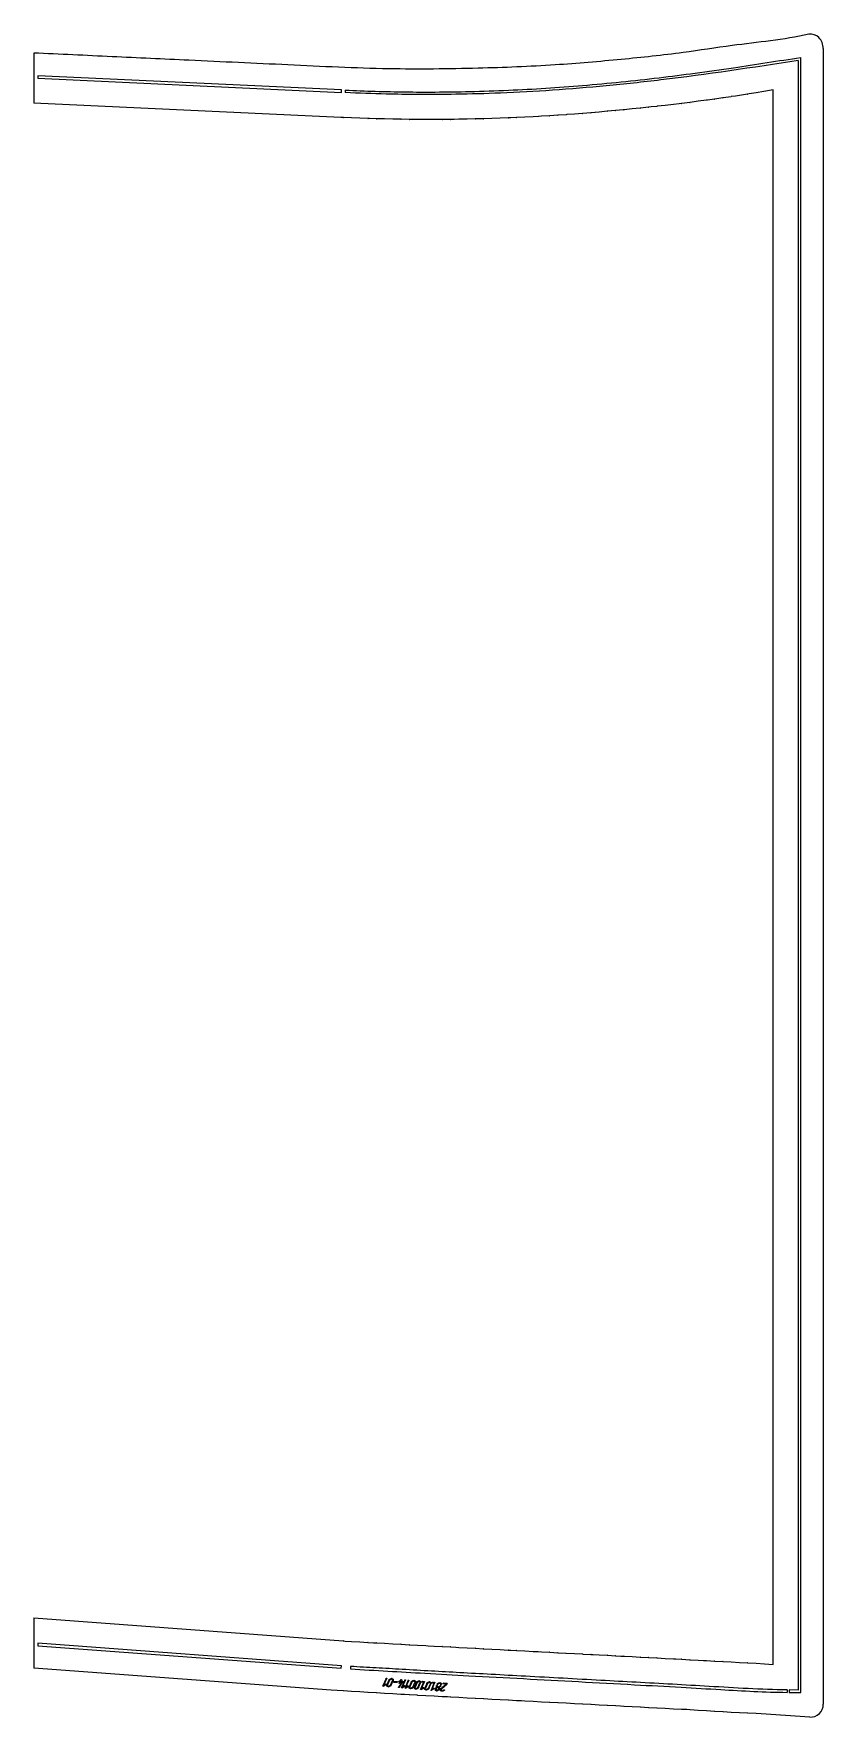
# Model space of a CAD drawing. Header units: millimetres. Extents: x 26 to 973, y 1 to 2020.
import ezdxf

# ---------------------------------------------------------------- set-up
doc = ezdxf.new("R2010")
doc.units = ezdxf.units.MM
doc.linetypes.add('K5LT_BASIC', pattern=[0])
doc.layers.add('Engraving', color=7, linetype='Continuous')

msp = doc.modelspace()

# ---------------------------------------------------------------- linework, layer by layer
at = {"color": 143, "linetype": 'K5LT_BASIC', "lineweight": 15, "true_color": 0x33acca}
for p, q in [((972.8, 2002.2), (972.8, 16.5)), ((26, 1996.9), (26, 1966.8)), ((26, 1966.8), (26, 1936.8)), ((822.7, 1939), (813, 1937.7)), ((822.7, 1939), (822.9, 1939)), ((832.6, 1940.2), (822.9, 1939)), ((832.6, 1940.2), (832.8, 1940.3)), ((833.8, 1940.4), (832.8, 1940.3)), ((842.5, 1941.7), (833.8, 1940.4)), ((842.5, 1941.7), (842.7, 1941.7)), ((852.4, 1943.1), (842.7, 1941.7)), ((852.4, 1943.1), (852.6, 1943.1)), ((862.3, 1944.5), (852.6, 1943.1)), ((862.3, 1944.5), (862.5, 1944.6)), ((867.7, 1945.3), (862.5, 1944.6)), ((872.2, 1946), (867.7, 1945.3)), ((872.2, 1946), (872.4, 1946.1)), ((882.1, 1947.5), (872.4, 1946.1)), ((882.1, 1947.5), (882.3, 1947.6)), ((883.8, 1947.8), (882.3, 1947.6)), ((884, 1947.8), (883.8, 1947.8)), ((892.1, 1949.3), (884, 1947.8)), ((892.1, 1949.3), (892.2, 1949.3)), ((901.3, 1950.9), (892.2, 1949.3)), ((912.7, 1952.6), (901.3, 1950.9)), ((912.7, 64.3), (912.7, 1952.6)), ((394.2, 1919.6), (26, 1936.8)), ((395.8, 1919.5), (394.2, 1919.6)), ((397.2, 1919.5), (395.8, 1919.5)), ((397.2, 1919.5), (397.3, 1919.5)), ((407, 1919.1), (397.3, 1919.5)), ((407, 1919.1), (407.2, 1919.1)), ((416.9, 1918.7), (407.2, 1919.1)), ((416.9, 1918.7), (417.1, 1918.7)), ((426.8, 1918.3), (417.1, 1918.7)), ((426.8, 1918.3), (427, 1918.3)), ((427.9, 1918.3), (427, 1918.3)), ((575.3, 1918.4), (565.6, 1918)), ((575.3, 1918.4), (575.5, 1918.4)), ((585.2, 1918.7), (575.5, 1918.4)), ((585.2, 1918.7), (585.4, 1918.7)), ((595.1, 1919.1), (585.4, 1918.7)), ((595.1, 1919.1), (595.3, 1919.1)), ((597.4, 1919.1), (595.3, 1919.1)), ((598, 1919.2), (597.4, 1919.1)), ((605, 1919.5), (598, 1919.2)), ((605, 1919.5), (605.2, 1919.5)), ((614.9, 1920), (605.2, 1919.5)), ((614.9, 1920), (615.1, 1920)), ((624.8, 1920.5), (615.1, 1920)), ((624.8, 1920.5), (625, 1920.5)), ((631.2, 1920.8), (625, 1920.5)), ((631.7, 1920.9), (631.2, 1920.8)), ((634.7, 1921), (631.7, 1920.9)), ((634.7, 1921), (634.9, 1921.1)), ((644.6, 1921.7), (634.9, 1921.1)), ((644.6, 1921.7), (644.8, 1921.7)), ((654.5, 1922.3), (644.8, 1921.7)), ((654.5, 1922.3), (654.7, 1922.3)), ((664.4, 1922.9), (654.7, 1922.3)), ((664.4, 1922.9), (664.6, 1922.9)), ((665.1, 1923), (664.6, 1922.9)), ((665.5, 1923), (665.1, 1923)), ((674.3, 1923.7), (665.5, 1923)), ((674.3, 1923.7), (674.5, 1923.7)), ((684.2, 1924.4), (674.5, 1923.7)), ((684.2, 1924.4), (684.4, 1924.5)), ((694.1, 1925.2), (684.4, 1924.5)), ((694.1, 1925.2), (694.3, 1925.2)), ((698.9, 1925.6), (694.3, 1925.2)), ((699.2, 1925.6), (698.9, 1925.6)), ((704, 1926.1), (699.2, 1925.6)), ((704, 1926.1), (704.2, 1926.1)), ((713.8, 1927), (704.2, 1926.1)), ((713.8, 1927), (714.1, 1927)), ((723.7, 1927.8), (714.1, 1927)), ((723.7, 1927.8), (724, 1927.9)), ((732.9, 1928.7), (724, 1927.9)), ((733.6, 1928.8), (732.9, 1928.7)), ((733.6, 1928.8), (733.9, 1928.8)), ((743.5, 1929.8), (733.9, 1928.8)), ((743.5, 1929.8), (743.8, 1929.8)), ((753.4, 1930.8), (743.8, 1929.8)), ((753.4, 1930.8), (753.6, 1930.8)), ((763.3, 1931.8), (753.6, 1930.8)), ((763.3, 1931.8), (763.5, 1931.8)), ((766.5, 1932.2), (763.5, 1931.8)), ((773.2, 1932.9), (766.5, 1932.2)), ((773.2, 1932.9), (773.4, 1933)), ((783.1, 1934.1), (773.4, 1933)), ((783.1, 1934.1), (783.3, 1934.1)), ((793, 1935.2), (783.3, 1934.1)), ((793, 1935.2), (793.2, 1935.3)), ((800.1, 1936.1), (793.2, 1935.3)), ((802.9, 1936.4), (800.1, 1936.1)), ((802.9, 1936.4), (803.1, 1936.4)), ((812.8, 1937.7), (803.1, 1936.4)), ((812.8, 1937.7), (813, 1937.7)), ((428.7, 1918.3), (427.9, 1918.3)), ((436.7, 1918.1), (428.7, 1918.3)), ((436.7, 1918.1), (436.9, 1918)), ((446.6, 1917.8), (436.9, 1918)), ((446.6, 1917.8), (446.8, 1917.8)), ((456.5, 1917.6), (446.8, 1917.8)), ((456.5, 1917.6), (456.7, 1917.6)), ((461.8, 1917.4), (456.7, 1917.6)), ((462.5, 1917.4), (461.8, 1917.4)), ((466.4, 1917.4), (462.5, 1917.4)), ((466.4, 1917.4), (466.6, 1917.4)), ((476.3, 1917.3), (466.6, 1917.4)), ((476.3, 1917.3), (476.5, 1917.3)), ((486.2, 1917.2), (476.5, 1917.3)), ((486.2, 1917.2), (486.4, 1917.2)), ((496.1, 1917.1), (486.4, 1917.2)), ((496.1, 1917.1), (496.3, 1917.1)), ((496.4, 1917.1), (496.3, 1917.1)), ((506, 1917.2), (496.4, 1917.1)), ((506, 1917.2), (506.2, 1917.2)), ((515.9, 1917.2), (506.2, 1917.2)), ((515.9, 1917.2), (516.1, 1917.2)), ((525.8, 1917.3), (516.1, 1917.2)), ((525.8, 1917.3), (526, 1917.3)), ((529.6, 1917.3), (526, 1917.3)), ((530.3, 1917.3), (529.6, 1917.3)), ((535.7, 1917.4), (530.3, 1917.3)), ((535.7, 1917.4), (535.9, 1917.4)), ((545.6, 1917.6), (535.9, 1917.4)), ((545.6, 1917.6), (545.8, 1917.6)), ((555.5, 1917.8), (545.8, 1917.6)), ((555.5, 1917.8), (555.7, 1917.8)), ((563.5, 1918), (555.7, 1917.8)), ((564.1, 1918), (563.5, 1918)), ((565.4, 1918), (564.1, 1918)), ((565.4, 1918), (565.6, 1918)), ((26, 120.1), (397.2, 92.5)), ((26, 120.1), (26, 86.6)), ((26, 86.6), (26, 59.9)), ((397.3, 92.5), (397.2, 92.5)), ((397.3, 92.5), (399.5, 92.3)), ((399.5, 92.3), (407, 91.9)), ((407.2, 91.8), (407, 91.9)), ((407.2, 91.8), (416.9, 91.3)), ((417.1, 91.3), (416.9, 91.3)), ((417.1, 91.3), (426.8, 90.7)), ((427, 90.7), (426.8, 90.7)), ((427, 90.7), (433.3, 90.3)), ((433.3, 90.3), (436.7, 90.1)), ((436.9, 90.1), (436.7, 90.1)), ((436.9, 90.1), (446.6, 89.6)), ((446.8, 89.6), (446.6, 89.6)), ((446.8, 89.6), (456.5, 89)), ((456.7, 89), (456.5, 89)), ((456.7, 89), (466.2, 88.5)), ((466.2, 88.5), (466.4, 88.5)), ((466.6, 88.4), (466.4, 88.5)), ((466.6, 88.4), (476.3, 87.9)), ((476.5, 87.9), (476.3, 87.9)), ((476.5, 87.9), (486.2, 87.4)), ((486.4, 87.3), (486.2, 87.4)), ((486.4, 87.3), (496.1, 86.8)), ((496.3, 86.8), (496.1, 86.8)), ((496.3, 86.8), (499.1, 86.6)), ((499.1, 86.6), (506, 86.3)), ((506.2, 86.3), (506, 86.3)), ((506.2, 86.3), (515.9, 85.7)), ((516.1, 85.7), (515.9, 85.7)), ((516.1, 85.7), (525.8, 85.2)), ((526, 85.2), (525.8, 85.2)), ((526, 85.2), (532.1, 84.8)), ((532.1, 84.8), (535.7, 84.6)), ((535.9, 84.6), (535.7, 84.6)), ((535.9, 84.6), (545.6, 84.1)), ((545.8, 84.1), (545.6, 84.1)), ((545.8, 84.1), (555.5, 83.6)), ((555.7, 83.6), (555.5, 83.6)), ((555.7, 83.6), (565, 83.1)), ((565, 83.1), (565.4, 83)), ((565.6, 83), (565.4, 83)), ((565.6, 83), (575.3, 82.5)), ((575.5, 82.5), (575.3, 82.5)), ((575.5, 82.5), (585.2, 82)), ((585.4, 82), (585.2, 82)), ((585.4, 82), (595.1, 81.5)), ((595.3, 81.4), (595.1, 81.5)), ((595.3, 81.4), (598, 81.3)), ((598, 81.3), (605, 80.9)), ((605.2, 80.9), (605, 80.9)), ((605.2, 80.9), (614.9, 80.4)), ((615.1, 80.4), (614.9, 80.4)), ((615.1, 80.4), (624.8, 79.9)), ((625, 79.9), (624.8, 79.9)), ((625, 79.9), (631, 79.6)), ((631, 79.6), (634.7, 79.4)), ((634.9, 79.4), (634.7, 79.4)), ((634.9, 79.4), (644.6, 78.8)), ((644.8, 78.8), (644.6, 78.8)), ((644.8, 78.8), (654.5, 78.3)), ((654.7, 78.3), (654.5, 78.3)), ((654.7, 78.3), (664, 77.8)), ((664, 77.8), (664.4, 77.8)), ((664.6, 77.8), (664.4, 77.8)), ((664.6, 77.8), (674.3, 77.3)), ((674.5, 77.3), (674.3, 77.3)), ((674.5, 77.3), (684.2, 76.8)), ((684.4, 76.7), (684.2, 76.8)), ((684.4, 76.7), (694.1, 76.2)), ((694.3, 76.2), (694.1, 76.2)), ((694.3, 76.2), (697, 76.1)), ((697, 76.1), (704, 75.7)), ((704.2, 75.7), (704, 75.7)), ((704.2, 75.7), (713.8, 75.2)), ((714.1, 75.2), (713.8, 75.2)), ((714.1, 75.2), (723.7, 74.7)), ((724, 74.7), (723.7, 74.7)), ((724, 74.7), (730, 74.3)), ((730, 74.3), (733.6, 74.1)), ((733.9, 74.1), (733.6, 74.1)), ((733.9, 74.1), (743.5, 73.6)), ((743.8, 73.6), (743.5, 73.6)), ((743.8, 73.6), (753.4, 73.1)), ((753.6, 73.1), (753.4, 73.1)), ((753.6, 73.1), (763, 72.6)), ((763, 72.6), (763.3, 72.6)), ((763.5, 72.6), (763.3, 72.6)), ((763.5, 72.6), (773.2, 72)), ((773.4, 72), (773.2, 72)), ((773.4, 72), (783.1, 71.5)), ((783.3, 71.5), (783.1, 71.5)), ((783.3, 71.5), (793, 71)), ((793.2, 71), (793, 71)), ((793.2, 71), (796.1, 70.8)), ((796.1, 70.8), (802.9, 70.5)), ((803.1, 70.5), (802.9, 70.5)), ((803.1, 70.5), (812.8, 69.9)), ((813, 69.9), (812.8, 69.9)), ((813, 69.9), (822.7, 69.4)), ((822.9, 69.4), (822.7, 69.4)), ((822.9, 69.4), (829.1, 69.1)), ((829.1, 69.1), (832.6, 68.9)), ((832.8, 68.9), (832.6, 68.9)), ((832.8, 68.9), (842.5, 68.3)), ((842.7, 68.3), (842.5, 68.3)), ((842.7, 68.3), (852.4, 67.8)), ((852.6, 67.8), (852.4, 67.8)), ((852.6, 67.8), (862.2, 67.3)), ((862.2, 67.3), (862.3, 67.3)), ((862.5, 67.3), (862.3, 67.3)), ((862.5, 67.3), (872.2, 66.7)), ((872.4, 66.7), (872.2, 66.7)), ((872.4, 66.7), (882.1, 66.2)), ((882.3, 66.2), (882.1, 66.2)), ((882.3, 66.2), (892.1, 65.6)), ((892.2, 65.6), (892.1, 65.6)), ((892.2, 65.6), (902.1, 65.1)), ((902.1, 65.1), (912.7, 64.3)), ((382.5, 33.4), (26, 59.9)), ((397.2, 32.5), (382.5, 33.4)), ((397.3, 32.5), (397.2, 32.5)), ((407, 31.9), (397.3, 32.5)), ((407.2, 31.9), (407, 31.9)), ((416.9, 31.3), (407.2, 31.9)), ((417.1, 31.3), (416.9, 31.3)), ((426.8, 30.7), (417.1, 31.3)), ((427, 30.7), (426.8, 30.7)), ((436.7, 30.1), (427, 30.7)), ((436.9, 30.1), (436.7, 30.1)), ((446.6, 29.6), (436.9, 30.1)), ((446.8, 29.5), (446.6, 29.6)), ((456.5, 29), (446.8, 29.5)), ((456.7, 28.9), (456.5, 29)), ((466.4, 28.4), (456.7, 28.9)), ((466.6, 28.4), (466.4, 28.4)), ((470.6, 28.1), (466.6, 28.4)), ((476.3, 27.8), (470.6, 28.1)), ((476.5, 27.8), (476.3, 27.8)), ((486.2, 27.3), (476.5, 27.8)), ((486.4, 27.2), (486.2, 27.3)), ((496.1, 26.7), (486.4, 27.2)), ((496.3, 26.7), (496.1, 26.7)), ((506, 26.2), (496.3, 26.7)), ((506.2, 26.2), (506, 26.2)), ((515.9, 25.6), (506.2, 26.2)), ((516.1, 25.6), (515.9, 25.6)), ((522, 25.3), (516.1, 25.6)), ((525.8, 25.1), (522, 25.3)), ((526, 25.1), (525.8, 25.1)), ((535.7, 24.5), (526, 25.1)), ((535.9, 24.5), (535.7, 24.5)), ((545.6, 24), (535.9, 24.5)), ((545.8, 24), (545.6, 24)), ((555.5, 23.4), (545.8, 24)), ((555.7, 23.4), (555.5, 23.4)), ((565.4, 22.9), (555.7, 23.4)), ((565.6, 22.9), (565.4, 22.9)), ((575.3, 22.4), (565.6, 22.9)), ((575.5, 22.4), (575.3, 22.4)), ((585.2, 21.9), (575.5, 22.4)), ((585.4, 21.8), (585.2, 21.9)), ((595.1, 21.3), (585.4, 21.8)), ((595.3, 21.3), (595.1, 21.3)), ((605, 20.8), (595.3, 21.3)), ((605.2, 20.8), (605, 20.8)), ((610.8, 20.5), (605.2, 20.8)), ((614.9, 20.3), (610.8, 20.5)), ((615.1, 20.3), (614.9, 20.3)), ((624.8, 19.8), (615.1, 20.3)), ((625, 19.8), (624.8, 19.8)), ((634.7, 19.2), (625, 19.8)), ((634.9, 19.2), (634.7, 19.2)), ((644.6, 18.7), (634.9, 19.2)), ((644.8, 18.7), (644.6, 18.7)), ((654.5, 18.2), (644.8, 18.7)), ((654.7, 18.2), (654.5, 18.2)), ((664.4, 17.7), (654.7, 18.2)), ((664.6, 17.7), (664.4, 17.7)), ((669.7, 17.4), (664.6, 17.7)), ((674.3, 17.2), (669.7, 17.4)), ((674.5, 17.2), (674.3, 17.2)), ((684.2, 16.6), (674.5, 17.2)), ((684.4, 16.6), (684.2, 16.6)), ((694.1, 16.1), (684.4, 16.6)), ((694.3, 16.1), (694.1, 16.1)), ((704, 15.6), (694.3, 16.1)), ((704.2, 15.6), (704, 15.6)), ((713.8, 15.1), (704.2, 15.6)), ((714.1, 15), (713.8, 15.1)), ((723.7, 14.6), (714.1, 15)), ((724, 14.5), (723.7, 14.6)), ((729.5, 14.3), (724, 14.5)), ((733.6, 14), (729.5, 14.3)), ((733.9, 14), (733.6, 14)), ((743.5, 13.4), (733.9, 14)), ((743.8, 13.4), (743.5, 13.4)), ((753.4, 12.9), (743.8, 13.4)), ((753.6, 12.9), (753.4, 12.9)), ((763.3, 12.3), (753.6, 12.9)), ((763.5, 12.3), (763.3, 12.3)), ((773.2, 11.8), (763.5, 12.3)), ((773.4, 11.8), (773.2, 11.8)), ((783.1, 11.3), (773.4, 11.8)), ((783.3, 11.3), (783.1, 11.3)), ((793, 10.8), (783.3, 11.3)), ((793.2, 10.8), (793, 10.8)), ((802.9, 10.3), (793.2, 10.8)), ((803.1, 10.3), (802.9, 10.3)), ((809.1, 10.1), (803.1, 10.3)), ((812.8, 9.8), (809.1, 10.1)), ((813, 9.8), (812.8, 9.8)), ((822.7, 9.1), (813, 9.8)), ((822.9, 9.1), (822.7, 9.1)), ((832.6, 8.5), (822.9, 9.1)), ((832.8, 8.5), (832.6, 8.5)), ((842.5, 7.9), (832.8, 8.5)), ((842.7, 7.9), (842.5, 7.9)), ((852.4, 7.4), (842.7, 7.9)), ((852.6, 7.4), (852.4, 7.4)), ((862.3, 6.8), (852.6, 7.4)), ((862.5, 6.8), (862.3, 6.8)), ((872.2, 6.3), (862.5, 6.8)), ((872.4, 6.3), (872.2, 6.3)), ((882.1, 5.9), (872.4, 6.3)), ((882.3, 5.9), (882.1, 5.9)), ((892.1, 5.5), (882.3, 5.9)), ((892.2, 5.5), (892.1, 5.5)), ((898.1, 5.2), (892.2, 5.5)), ((956.8, 1.1), (898.1, 5.2))]:
    msp.add_line(p, q, dxfattribs=at)
for centre, major_axis, ratio, start_param, end_param in [((957.8, 2002.2), (0, 17.3), 0.864995, 4.712389, 6.434995), ((957.8, 16.5), (0, 15.4), 0.974809, 3.073695, 4.712389)]:
    msp.add_ellipse(centre, major_axis=major_axis, ratio=ratio, start_param=start_param, end_param=end_param, dxfattribs=at)
msp.add_open_spline([(955.5, 2019.3), (925.2, 2012.7), (874.5, 2008.1), (799.8, 1996.1), (729, 1988.9), (647.1, 1981.6), (554.1, 1978.1), (447.2, 1976.8), (331.6, 1982.7), (221, 1987.7), (119.4, 1992.5), (57.3, 1995.4), (26, 1996.9)], degree=3, knots=[0, 0, 0, 0, 1.198019, 1.961356, 2.922137, 3.944603, 5.135327, 6.512699, 8.073222, 9.601583, 10.787719, 12, 12, 12, 12], dxfattribs=at)
at = {"layer": 'Engraving', "color": 143, "linetype": 'K5LT_BASIC', "lineweight": 15, "true_color": 0x33acca}
for p, q in [((942.8, 1988.1), (942.8, 33.5)), ((945.8, 30.5), (945.8, 1991.6)), ((395.2, 1952.6), (31, 1969.6)), ((31, 1969.6), (31, 1966.6)), ((31, 1966.6), (395, 1949.6)), ((395, 1949.6), (395.2, 1952.6)), ((399.6, 1952.4), (399.6, 1949.4)), ((395, 62.5), (31, 89.6)), ((31, 89.6), (31, 86.6)), ((31, 86.6), (394.8, 59.6)), ((394.8, 59.6), (395, 62.5)), ((406, 61.9), (405.9, 58.9)), ((448.6, 47.5), (444.7, 38.6)), ((445.7, 39.3), (449.3, 47.4)), ((447.9, 40.7), (445.7, 39.3)), ((452, 45.4), (449.6, 39.9)), ((452.7, 45.3), (450.3, 39.8)), ((453.9, 39.5), (456.3, 45)), ((454.6, 39.5), (457, 45)), ((455.5, 46.5), (454.8, 46.6)), ((455.8, 47.2), (455.1, 47.3)), ((457.5, 43.1), (461.8, 42.8)), ((462.1, 43.5), (457.8, 43.8)), ((467.8, 43.3), (463.6, 37)), ((463.9, 43.7), (465, 43.6)), ((464.2, 36.8), (468.7, 43.5)), ((465.3, 44.3), (464.3, 44.3)), ((465, 43.6), (464.3, 41.8)), ((465, 41.8), (465.7, 43.5)), ((466.1, 46), (465.3, 44.3)), ((465.7, 43.5), (467.8, 43.3)), ((466, 44.2), (466.8, 45.9)), ((468.5, 44), (466, 44.2)), ((471, 45.5), (467.1, 36.6)), ((468.1, 37.4), (471.7, 45.5)), ((468.7, 43.5), (468.7, 43.6)), ((475.2, 45.2), (471.3, 36.2)), ((472.4, 37), (475.9, 45.1)), ((478.7, 43.1), (476.2, 37.6)), ((479.4, 43), (477, 37.5)), ((480.5, 37.2), (482.9, 42.7)), ((481.2, 37.2), (483.6, 42.7)), ((482.1, 44.2), (481.4, 44.3)), ((482.4, 44.9), (481.7, 45)), ((485, 42.6), (482.6, 37.1)), ((485.7, 42.5), (483.3, 37)), ((486.8, 36.7), (489.2, 42.2)), ((487.5, 36.6), (489.9, 42.1)), ((488.4, 43.7), (487.7, 43.7)), ((488.7, 44.4), (488, 44.4)), ((493.9, 43.6), (490, 34.6)), ((491.1, 35.4), (494.6, 43.5)), ((497.4, 41.5), (495, 36)), ((498.1, 41.4), (495.7, 35.9)), ((499.2, 35.6), (501.6, 41.1)), ((499.9, 35.6), (502.3, 41.1)), ((500.8, 42.6), (500.1, 42.7)), ((501.1, 43.3), (500.4, 43.4)), ((506.3, 42.5), (502.4, 33.6)), ((503.5, 34.3), (507, 42.4)), ((509.8, 40.4), (509.2, 39)), ((513.2, 41.5), (512.5, 41.6)), ((513.5, 42.2), (512.8, 42.3)), ((520.6, 40.9), (514.8, 36)), ((515.3, 35.6), (521.7, 41)), ((517.1, 41.2), (520.6, 40.9)), ((521.6, 41.5), (517.4, 41.9)), ((445.2, 38.3), (448.2, 40.1)), ((450.8, 37.7), (451.6, 37.6)), ((451.1, 38.3), (451.9, 38.3)), ((463.6, 37), (463.6, 36.9)), ((463.8, 36.5), (464, 36.6)), ((467.6, 36.3), (470.6, 38.2)), ((470.3, 38.7), (468.1, 37.4)), ((471.8, 36), (474.8, 37.8)), ((474.5, 38.4), (472.4, 37)), ((477.5, 35.4), (478.2, 35.3)), ((477.8, 36), (478.5, 36)), ((483.8, 34.8), (484.5, 34.8)), ((484.1, 35.5), (484.8, 35.4)), ((490.5, 34.3), (493.5, 36.2)), ((493.2, 36.7), (491.1, 35.4)), ((496.2, 33.7), (496.9, 33.7)), ((496.5, 34.4), (497.2, 34.4)), ((502.9, 33.3), (505.9, 35.1)), ((505.6, 35.7), (503.5, 34.3)), ((507.6, 34.4), (507.5, 34.1)), ((507.7, 34.9), (507.6, 34.7)), ((507.6, 34.7), (507.6, 34.4)), ((508, 35.6), (507.7, 34.9)), ((508.7, 35.5), (508.4, 34.8)), ((508.9, 32.6), (509.2, 32.6)), ((509.2, 32.6), (509.4, 32.6)), ((509.4, 32.6), (509.8, 32.7)), ((510.5, 40.4), (509.9, 39)), ((510.7, 37.5), (511.4, 37.4)), ((511.2, 34.6), (511.6, 35.3)), ((512, 34.5), (512.3, 35.2)), ((513.4, 38.7), (514, 40)), ((514.1, 38.6), (514.7, 40)), ((514.8, 35.1), (515, 35.3)), ((515, 35.3), (515.3, 35.6)), ((518.3, 33.5), (518.4, 33.6)), ((929.4, 33.8), (929.3, 30.8)), ((932, 33.8), (931.9, 30.8)), ((931.9, 30.8), (945.8, 30.5)), ((942.8, 33.5), (932, 33.8))]:
    msp.add_line(p, q, dxfattribs=at)
for points, knots in [([(399.6, 1952.4), (423.6, 1951.3), (459.6, 1950.2), (509.4, 1950), (550.6, 1950.6), (594.7, 1952.1), (639.8, 1954.6), (684.9, 1957.9), (730.2, 1962.1), (775.1, 1967.1), (820.1, 1972.8), (876.7, 1980.8), (918.9, 1987.5), (945.8, 1991.6)], [0, 0, 0, 0, 1.708793, 2.559356, 3.539366, 4.636805, 5.69982, 6.749207, 7.846401, 8.933363, 9.965523, 11.065513, 13, 13, 13, 13]), ([(942.8, 1988.1), (888.1, 1979.4), (811.5, 1967.9), (713, 1957.3), (648.8, 1952), (588.7, 1948.7), (534.8, 1947.2), (489.1, 1947), (444.8, 1947.6), (415.9, 1948.6), (399.6, 1949.4)], [0, 0, 0, 0, 3.023493, 4.221319, 5.39713, 6.53478, 7.504063, 8.339024, 9.02552, 9.916954, 9.916954, 9.916954, 9.916954]), ([(929.4, 33.8), (898.1, 34), (852.4, 37.1), (792, 40.4), (748.8, 42.8), (705.1, 45.2), (660.9, 47.6), (617, 50), (575.7, 52.2), (538.1, 54.3), (502.5, 56.3), (469.1, 58.2), (436.8, 60.1), (416.2, 61.2), (406, 61.9)], [0, 0, 0, 0, 2.501211, 3.674917, 4.843202, 5.969794, 7.182066, 8.387736, 9.493756, 10.498794, 11.406228, 12.34719, 13.184902, 14, 14, 14, 14]), ([(405.9, 58.9), (435.6, 57.1), (482.9, 54.4), (552, 50.5), (613.5, 47.2), (679.7, 43.6), (742.8, 40.2), (799.6, 37), (860.5, 33.6), (902.7, 30.9), (929.3, 30.8)], [0, 0, 0, 0, 1.703187, 2.710665, 3.963592, 5.224849, 6.507826, 7.57959, 8.481968, 10, 10, 10, 10])]:
    msp.add_open_spline(points, degree=3, knots=knots, dxfattribs=at)
for points in [[(447.9, 40.7), (448.1, 40.8), (448.2, 40.7)], [(448.2, 40.7), (448.3, 40.7), (448.4, 40.6)], [(448.4, 40.6), (448.5, 40.5), (448.4, 40.4)], [(448.6, 47.5), (448.7, 47.7), (448.8, 47.7)], [(448.8, 47.7), (448.9, 47.8), (449.1, 47.8)], [(449.1, 47.8), (449.2, 47.8), (449.3, 47.7)], [(449.3, 47.7), (449.4, 47.6), (449.3, 47.4)], [(452, 45.4), (452.4, 46.2), (453.3, 46.8)], [(452.7, 45.3), (453, 45.9), (453.6, 46.3)], [(453.3, 46.8), (454.2, 47.4), (455.1, 47.3)], [(453.6, 46.3), (454.2, 46.6), (454.8, 46.6)], [(455.5, 46.5), (456, 46.5), (456.3, 46)], [(455.8, 47.2), (456.6, 47.1), (457, 46.5)], [(456.3, 46), (456.5, 45.6), (456.3, 45)], [(457, 46.5), (457.4, 45.8), (457, 45)], [(457.3, 43.5), (457.4, 43.6), (457.5, 43.7)], [(457.3, 43.3), (457.3, 43.4), (457.3, 43.5)], [(457.5, 43.1), (457.4, 43.2), (457.3, 43.3)], [(457.5, 43.7), (457.7, 43.8), (457.8, 43.8)], [(462.1, 42.9), (462, 42.8), (461.8, 42.8)], [(462.1, 43.5), (462.2, 43.5), (462.3, 43.3)], [(462.3, 43.1), (462.2, 43), (462.1, 42.9)], [(462.3, 43.3), (462.3, 43.2), (462.3, 43.1)], [(463.7, 44), (463.8, 44.2), (463.9, 44.3)], [(463.8, 43.8), (463.7, 43.9), (463.7, 44)], [(463.9, 43.7), (463.8, 43.7), (463.8, 43.8)], [(463.9, 44.3), (464.1, 44.4), (464.3, 44.3)], [(464.3, 41.6), (464.2, 41.7), (464.3, 41.8)], [(464.5, 41.5), (464.3, 41.5), (464.3, 41.6)], [(464.8, 41.6), (464.6, 41.5), (464.5, 41.5)], [(465, 41.8), (464.9, 41.7), (464.8, 41.6)], [(466.1, 46), (466.1, 46.1), (466.3, 46.2)], [(466.3, 46.2), (466.4, 46.3), (466.6, 46.3)], [(466.6, 46.3), (466.6, 46.3), (466.8, 46.2)], [(466.8, 46.2), (466.9, 46.1), (466.8, 45.9)], [(468.5, 44), (468.7, 44), (468.7, 43.9)], [(468.7, 43.9), (468.8, 43.8), (468.7, 43.6)], [(471, 45.5), (471.1, 45.7), (471.2, 45.8)], [(471.2, 45.8), (471.3, 45.9), (471.5, 45.9)], [(471.5, 45.9), (471.6, 45.9), (471.7, 45.8)], [(471.7, 45.8), (471.8, 45.7), (471.7, 45.5)], [(475.2, 45.2), (475.3, 45.3), (475.4, 45.4)], [(475.4, 45.4), (475.6, 45.5), (475.7, 45.5)], [(475.7, 45.5), (475.8, 45.5), (475.9, 45.4)], [(475.9, 45.4), (476, 45.3), (475.9, 45.1)], [(478.7, 43.1), (479, 43.9), (479.9, 44.5)], [(479.4, 43), (479.6, 43.6), (480.2, 44)], [(479.9, 44.5), (480.8, 45.1), (481.7, 45)], [(480.2, 44), (480.8, 44.3), (481.4, 44.3)], [(482.1, 44.2), (482.7, 44.2), (482.9, 43.7)], [(482.4, 44.9), (483.2, 44.8), (483.6, 44.2)], [(482.9, 43.7), (483.2, 43.3), (482.9, 42.7)], [(483.6, 44.2), (484, 43.5), (483.6, 42.7)], [(485, 42.6), (485.4, 43.4), (486.2, 44)], [(485.7, 42.5), (486, 43.1), (486.5, 43.4)], [(486.2, 44), (487.1, 44.5), (488, 44.4)], [(486.5, 43.4), (487.1, 43.8), (487.7, 43.7)], [(488.4, 43.7), (489, 43.6), (489.2, 43.2)], [(488.7, 44.4), (489.5, 44.3), (489.9, 43.6)], [(489.2, 43.2), (489.5, 42.7), (489.2, 42.2)], [(489.9, 43.6), (490.3, 43), (489.9, 42.1)], [(491.8, 43.2), (491.7, 43.4), (491.8, 43.6)], [(491.8, 43.6), (491.8, 43.8), (492.1, 43.9)], [(492.1, 43), (491.9, 43), (491.8, 43.2)], [(492.1, 43.9), (492.3, 44.1), (492.5, 44)], [(492.6, 43.2), (492.3, 43), (492.1, 43)], [(492.5, 44), (492.8, 44), (492.8, 43.9)], [(492.8, 43.5), (492.8, 43.4), (492.6, 43.2)], [(492.8, 43.9), (492.9, 43.7), (492.8, 43.5)], [(493.9, 43.6), (494, 43.7), (494.1, 43.8)], [(494.1, 43.8), (494.3, 43.9), (494.4, 43.9)], [(494.4, 43.9), (494.5, 43.9), (494.6, 43.8)], [(494.6, 43.8), (494.7, 43.7), (494.6, 43.5)], [(497.4, 41.5), (497.7, 42.3), (498.6, 42.9)], [(498.1, 41.4), (498.3, 42), (498.9, 42.4)], [(498.6, 42.9), (499.5, 43.4), (500.4, 43.4)], [(498.9, 42.4), (499.5, 42.7), (500.1, 42.7)], [(500.8, 42.6), (501.4, 42.6), (501.6, 42.1)], [(501.1, 43.3), (501.9, 43.2), (502.3, 42.6)], [(501.6, 42.1), (501.9, 41.7), (501.6, 41.1)], [(502.3, 42.6), (502.7, 41.9), (502.3, 41.1)], [(504.2, 42.1), (504.1, 42.3), (504.2, 42.5)], [(504.2, 42.5), (504.2, 42.7), (504.4, 42.8)], [(504.5, 41.9), (504.3, 42), (504.2, 42.1)], [(504.4, 42.8), (504.7, 43), (504.9, 43)], [(504.9, 42.1), (504.7, 41.9), (504.5, 41.9)], [(504.9, 43), (505.2, 43), (505.2, 42.8)], [(505.2, 42.4), (505.2, 42.3), (504.9, 42.1)], [(505.2, 42.8), (505.3, 42.6), (505.2, 42.4)], [(506.3, 42.5), (506.4, 42.7), (506.5, 42.7)], [(506.5, 42.7), (506.7, 42.8), (506.8, 42.8)], [(506.8, 42.8), (506.9, 42.8), (507, 42.7)], [(507, 42.7), (507.1, 42.6), (507, 42.4)], [(509.8, 40.4), (510.1, 41.3), (511, 41.8)], [(510.5, 40.4), (510.7, 40.9), (511.3, 41.3)], [(511, 41.8), (511.9, 42.4), (512.8, 42.3)], [(511.3, 41.3), (511.9, 41.7), (512.5, 41.6)], [(513.2, 41.5), (513.8, 41.5), (514, 41)], [(513.5, 42.2), (514.3, 42.2), (514.7, 41.5)], [(514, 41), (514.3, 40.6), (514, 40)], [(514.7, 41.5), (515.1, 40.8), (514.7, 40)], [(516.9, 41.3), (516.8, 41.5), (516.9, 41.6)], [(516.9, 41.6), (516.9, 41.7), (517.1, 41.8)], [(517.1, 41.2), (516.9, 41.2), (516.9, 41.3)], [(517.1, 41.8), (517.2, 41.9), (517.4, 41.9)], [(521.6, 41.5), (521.7, 41.5), (521.8, 41.4)], [(521.8, 41.1), (521.7, 41), (521.7, 41)], [(521.8, 41.4), (521.8, 41.3), (521.8, 41.1)], [(444.7, 38.3), (444.6, 38.4), (444.7, 38.6)], [(444.9, 38.2), (444.7, 38.2), (444.7, 38.3)], [(445.2, 38.3), (445, 38.2), (444.9, 38.2)], [(448.4, 40.4), (448.4, 40.3), (448.2, 40.1)], [(449.6, 38.4), (449.2, 39), (449.6, 39.9)], [(450.8, 37.7), (450, 37.7), (449.6, 38.4)], [(450.3, 38.8), (450.1, 39.3), (450.3, 39.8)], [(451.1, 38.3), (450.6, 38.4), (450.3, 38.8)], [(453.3, 38.1), (452.4, 37.5), (451.6, 37.6)], [(453, 38.6), (452.4, 38.2), (451.9, 38.3)], [(453.9, 39.5), (453.6, 39), (453, 38.6)], [(454.6, 39.5), (454.2, 38.7), (453.3, 38.1)], [(463.6, 36.7), (463.5, 36.8), (463.6, 36.9)], [(463.8, 36.5), (463.6, 36.6), (463.6, 36.7)], [(464.2, 36.8), (464.2, 36.7), (464, 36.6)], [(467.1, 36.4), (467, 36.5), (467.1, 36.6)], [(467.3, 36.2), (467.1, 36.3), (467.1, 36.4)], [(467.6, 36.3), (467.4, 36.2), (467.3, 36.2)], [(470.3, 38.7), (470.5, 38.8), (470.6, 38.8)], [(470.6, 38.8), (470.7, 38.8), (470.8, 38.7)], [(470.8, 38.4), (470.8, 38.4), (470.6, 38.2)], [(470.8, 38.7), (470.9, 38.6), (470.8, 38.4)], [(471.3, 36), (471.2, 36.1), (471.3, 36.2)], [(471.5, 35.9), (471.4, 35.9), (471.3, 36)], [(471.8, 36), (471.6, 35.9), (471.5, 35.9)], [(474.5, 38.4), (474.7, 38.5), (474.8, 38.4)], [(474.8, 38.4), (475, 38.4), (475, 38.3)], [(475, 38.1), (475, 38), (474.8, 37.8)], [(475, 38.3), (475.1, 38.2), (475, 38.1)], [(476.2, 36.1), (475.9, 36.7), (476.2, 37.6)], [(477.5, 35.4), (476.6, 35.4), (476.2, 36.1)], [(476.9, 36.5), (476.7, 37), (477, 37.5)], [(477.8, 36), (477.2, 36.1), (476.9, 36.5)], [(480, 35.8), (479.1, 35.2), (478.2, 35.3)], [(479.7, 36.3), (479.1, 35.9), (478.5, 36)], [(480.5, 37.2), (480.2, 36.7), (479.7, 36.3)], [(481.2, 37.2), (480.8, 36.4), (480, 35.8)], [(482.6, 35.5), (482.2, 36.2), (482.6, 37.1)], [(483.8, 34.8), (482.9, 34.9), (482.6, 35.5)], [(483.3, 36), (483, 36.4), (483.3, 37)], [(484.1, 35.5), (483.5, 35.6), (483.3, 36)], [(486.3, 35.2), (485.4, 34.7), (484.5, 34.8)], [(486, 35.8), (485.4, 35.4), (484.8, 35.4)], [(486.8, 36.7), (486.6, 36.1), (486, 35.8)], [(487.5, 36.6), (487.2, 35.8), (486.3, 35.2)], [(490, 34.4), (489.9, 34.5), (490, 34.6)], [(490.2, 34.3), (490.1, 34.3), (490, 34.4)], [(490.5, 34.3), (490.4, 34.3), (490.2, 34.3)], [(493.2, 36.7), (493.4, 36.8), (493.5, 36.8)], [(493.5, 36.8), (493.7, 36.8), (493.7, 36.7)], [(493.7, 36.4), (493.7, 36.4), (493.5, 36.2)], [(493.7, 36.7), (493.8, 36.6), (493.7, 36.4)], [(494.9, 34.5), (494.6, 35.1), (495, 36)], [(496.2, 33.7), (495.3, 33.8), (494.9, 34.5)], [(495.7, 34.9), (495.4, 35.4), (495.7, 35.9)], [(496.5, 34.4), (495.9, 34.5), (495.7, 34.9)], [(498.7, 34.2), (497.8, 33.6), (496.9, 33.7)], [(498.4, 34.7), (497.8, 34.3), (497.2, 34.4)], [(499.2, 35.6), (499, 35), (498.4, 34.7)], [(499.9, 35.6), (499.6, 34.7), (498.7, 34.2)], [(502.4, 33.3), (502.3, 33.4), (502.4, 33.6)], [(502.6, 33.2), (502.5, 33.2), (502.4, 33.3)], [(502.9, 33.3), (502.8, 33.2), (502.6, 33.2)], [(505.6, 35.7), (505.8, 35.8), (505.9, 35.8)], [(505.9, 35.8), (506.1, 35.7), (506.1, 35.6)], [(506.1, 35.4), (506.1, 35.3), (505.9, 35.1)], [(506.1, 35.6), (506.2, 35.5), (506.1, 35.4)], [(507.7, 33.4), (507.5, 33.7), (507.5, 34.1)], [(508.9, 32.6), (508.1, 32.7), (507.7, 33.4)], [(508, 35.6), (508.2, 36.1), (508.6, 36.5)], [(508.4, 33.8), (508.2, 34.2), (508.4, 34.8)], [(509.2, 33.3), (508.6, 33.4), (508.4, 33.8)], [(508.6, 36.5), (509, 36.8), (509.5, 37.1)], [(508.7, 35.5), (509, 36.1), (509.6, 36.5)], [(509, 37.9), (508.9, 38.5), (509.2, 39)], [(509.5, 37.1), (509.1, 37.4), (509, 37.9)], [(510.4, 33.6), (509.8, 33.3), (509.2, 33.3)], [(509.6, 36.5), (510.2, 36.8), (510.7, 36.8)], [(509.9, 38), (509.6, 38.4), (509.9, 39)], [(510.7, 33.1), (510.3, 32.8), (509.8, 32.7)], [(510.7, 37.5), (510.1, 37.5), (509.9, 38)], [(511.2, 34.6), (511, 34), (510.4, 33.6)], [(510.7, 36.8), (511.3, 36.7), (511.6, 36.3)], [(512, 34.5), (511.6, 33.7), (510.7, 33.1)], [(512.6, 37.7), (512, 37.4), (511.4, 37.4)], [(511.6, 36.3), (511.8, 35.8), (511.6, 35.3)], [(513.4, 37.6), (512.9, 37.2), (512.2, 36.9)], [(512.2, 36.9), (512.4, 36.6), (512.4, 36.1)], [(512.4, 36.1), (512.5, 35.7), (512.3, 35.2)], [(513.4, 38.7), (513.2, 38.1), (512.6, 37.7)], [(514.1, 38.6), (513.9, 38.1), (513.4, 37.6)], [(513.8, 32.9), (513.3, 33.7), (513.8, 34.7)], [(513.8, 34.7), (513.9, 35), (514.2, 35.3)], [(515.4, 32.1), (514.4, 32.2), (513.8, 32.9)], [(514.2, 35.3), (514.4, 35.6), (514.8, 36)], [(514.5, 34.6), (514.2, 33.9), (514.5, 33.4)], [(514.8, 35.1), (514.6, 34.9), (514.5, 34.6)], [(514.5, 33.4), (514.7, 33.1), (515, 33)], [(515, 33), (515.3, 32.8), (515.6, 32.8)], [(516.8, 32.3), (516.1, 32), (515.4, 32.1)], [(515.6, 32.8), (516.1, 32.7), (516.7, 33)], [(516.7, 33), (517.2, 33.2), (517.7, 33.8)], [(518.3, 33.5), (517.6, 32.7), (516.8, 32.3)], [(517.7, 33.8), (517.8, 33.9), (517.9, 34)], [(517.9, 34), (518, 34), (518.2, 34)], [(518.2, 34), (518.3, 34), (518.4, 33.9)], [(518.4, 33.9), (518.4, 33.8), (518.4, 33.6)]]:
    msp.add_open_spline(points, degree=2, dxfattribs=at)

doc.saveas('drawing.dxf')
